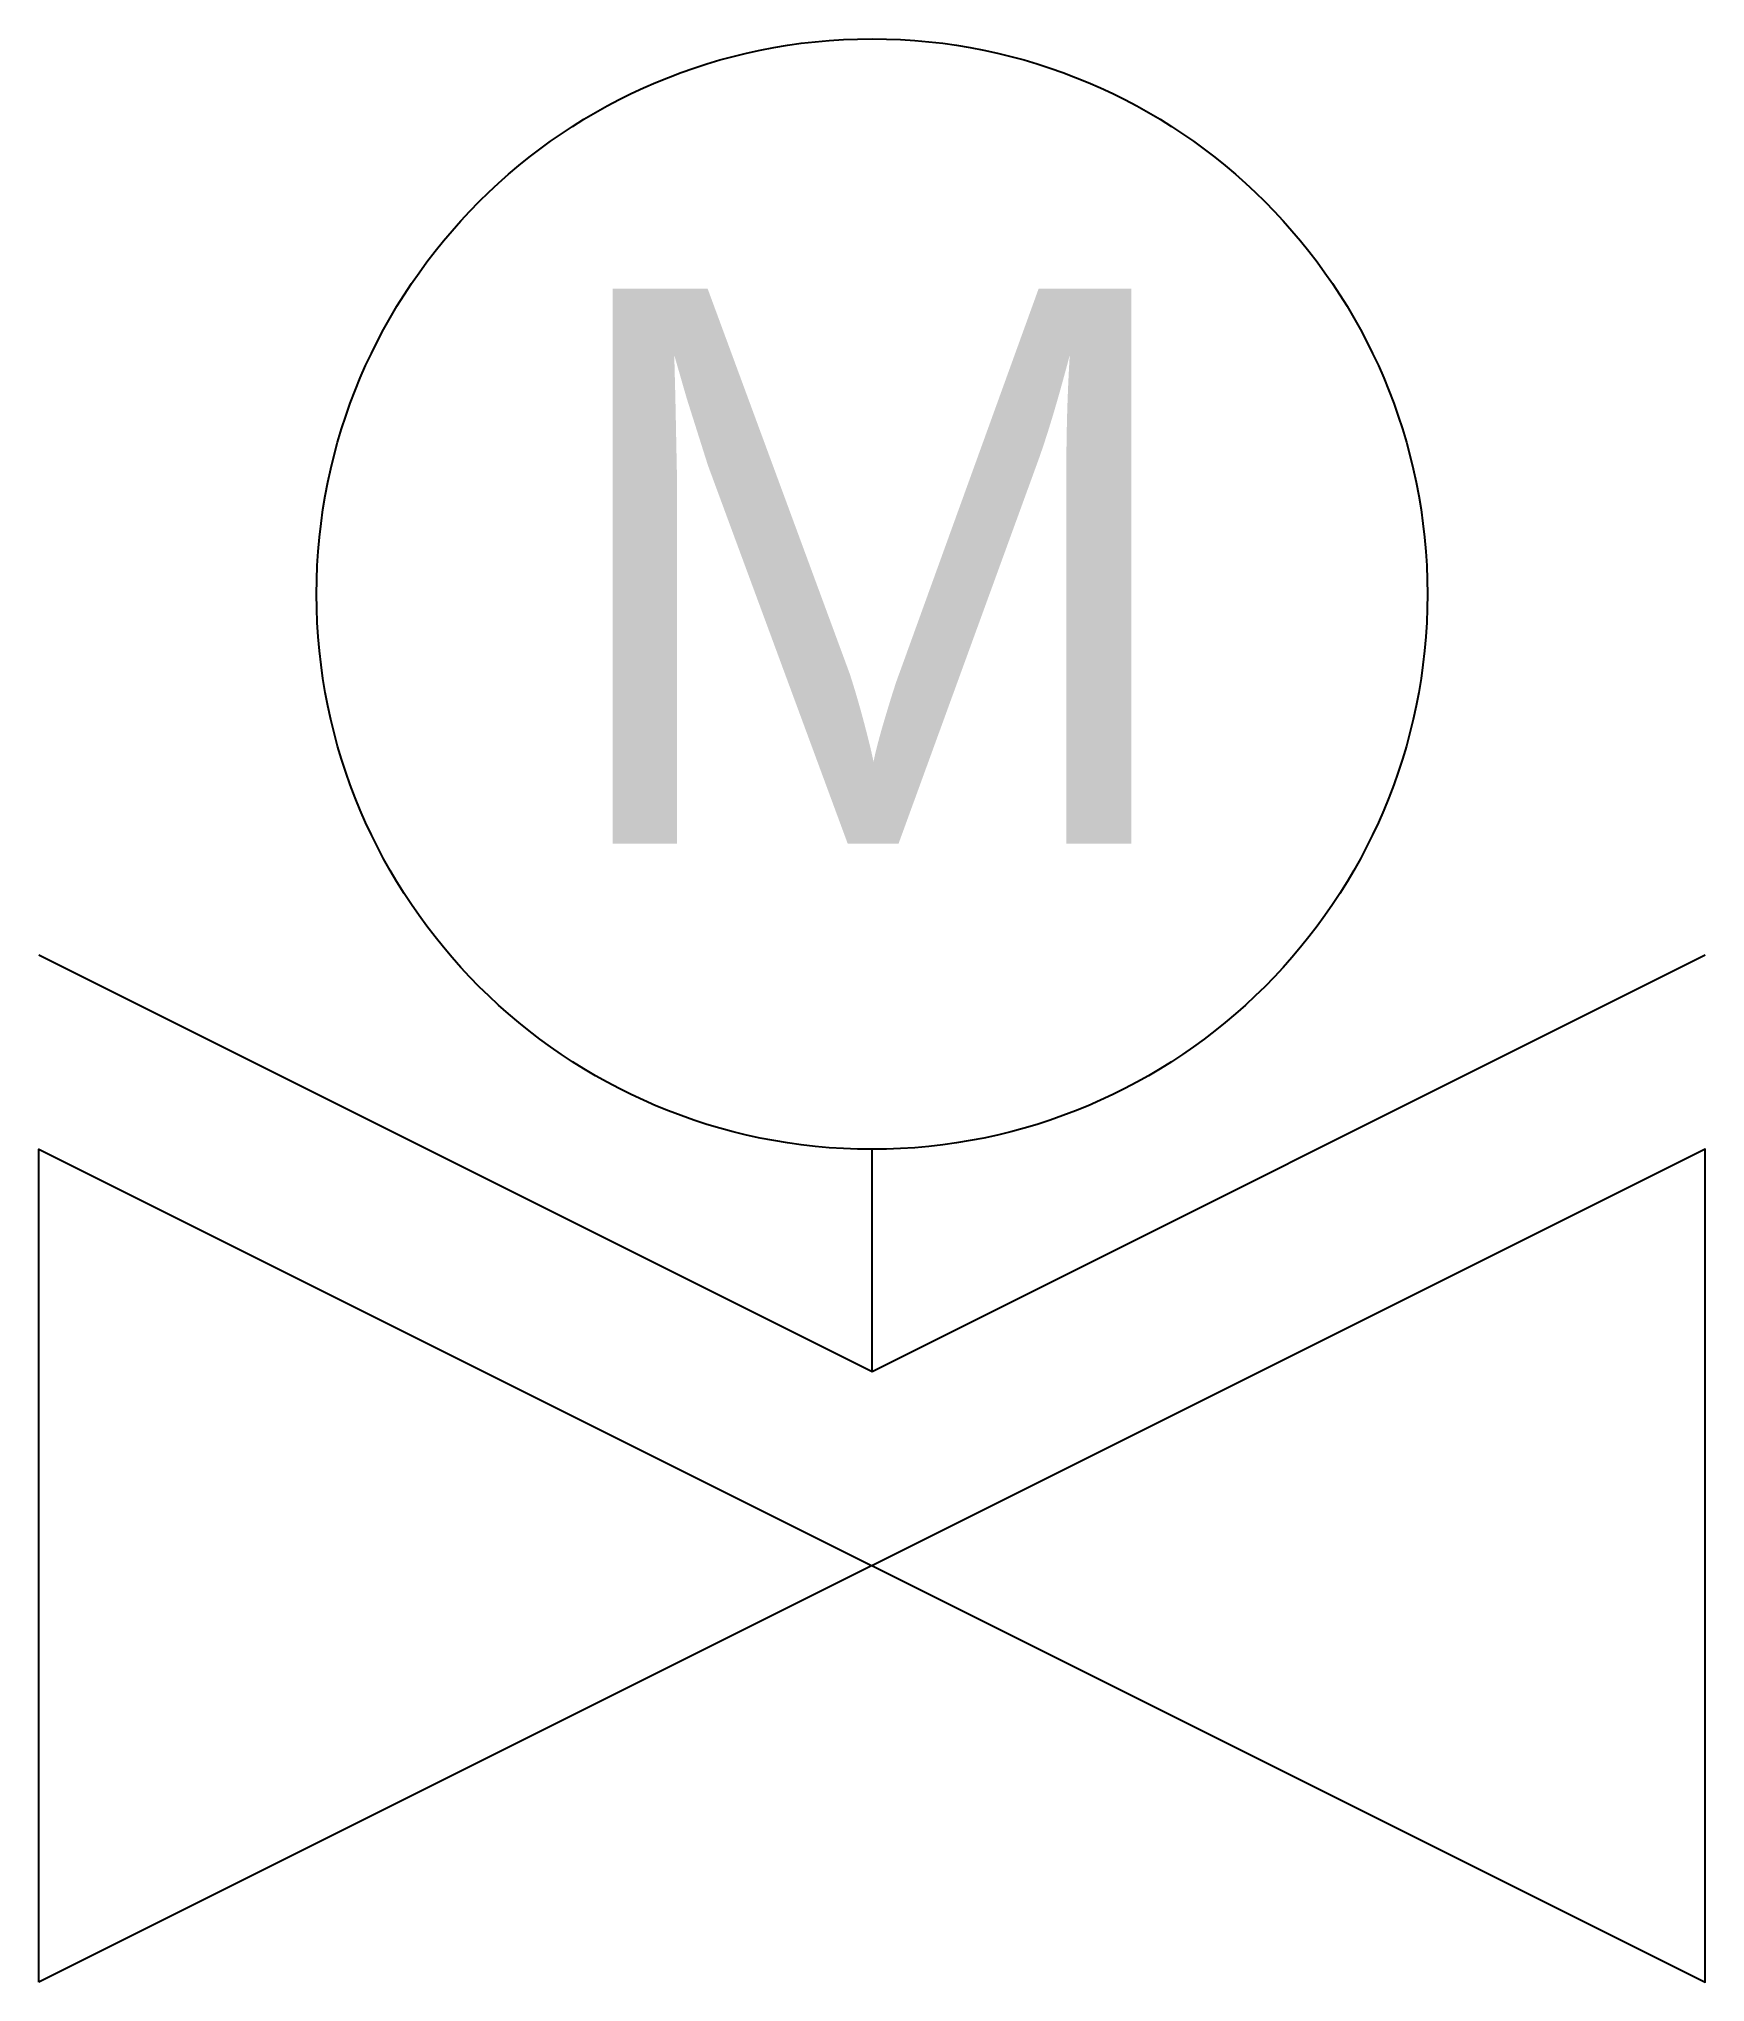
# Model space of a CAD drawing. Header units: millimetres. Extents: x -150 to 150, y -75 to 275.
import ezdxf
from ezdxf.enums import TextEntityAlignment as Align

# ---------------------------------------------------------------- set-up
doc = ezdxf.new("R2010")
doc.units = ezdxf.units.MM
doc.styles.add('EHS_Text', font='arial.ttf')

msp = doc.modelspace()

# ---------------------------------------------------------------- linework, layer by layer
at = {"color": 0, "linetype": 'ByBlock', "lineweight": -2}
msp.add_line((0, 35), (0, 75), dxfattribs=at)
msp.add_lwpolyline([(-150, 110), (0, 35), (150, 110)], dxfattribs=at)
msp.add_lwpolyline([(-150, -75), (-150, 75), (150, -75), (150, 75)], close=True, dxfattribs=at)
msp.add_circle((0, 175), 100, dxfattribs=at)

# ---------------------------------------------------------------- texts
at = {"color": 0, "linetype": 'ByBlock', "lineweight": -2, "style": 'EHS_Text'}
msp.add_text('M', height=100, dxfattribs=at).set_placement((0, 130.03), align=Align.CENTER)

doc.saveas('drawing.dxf')
